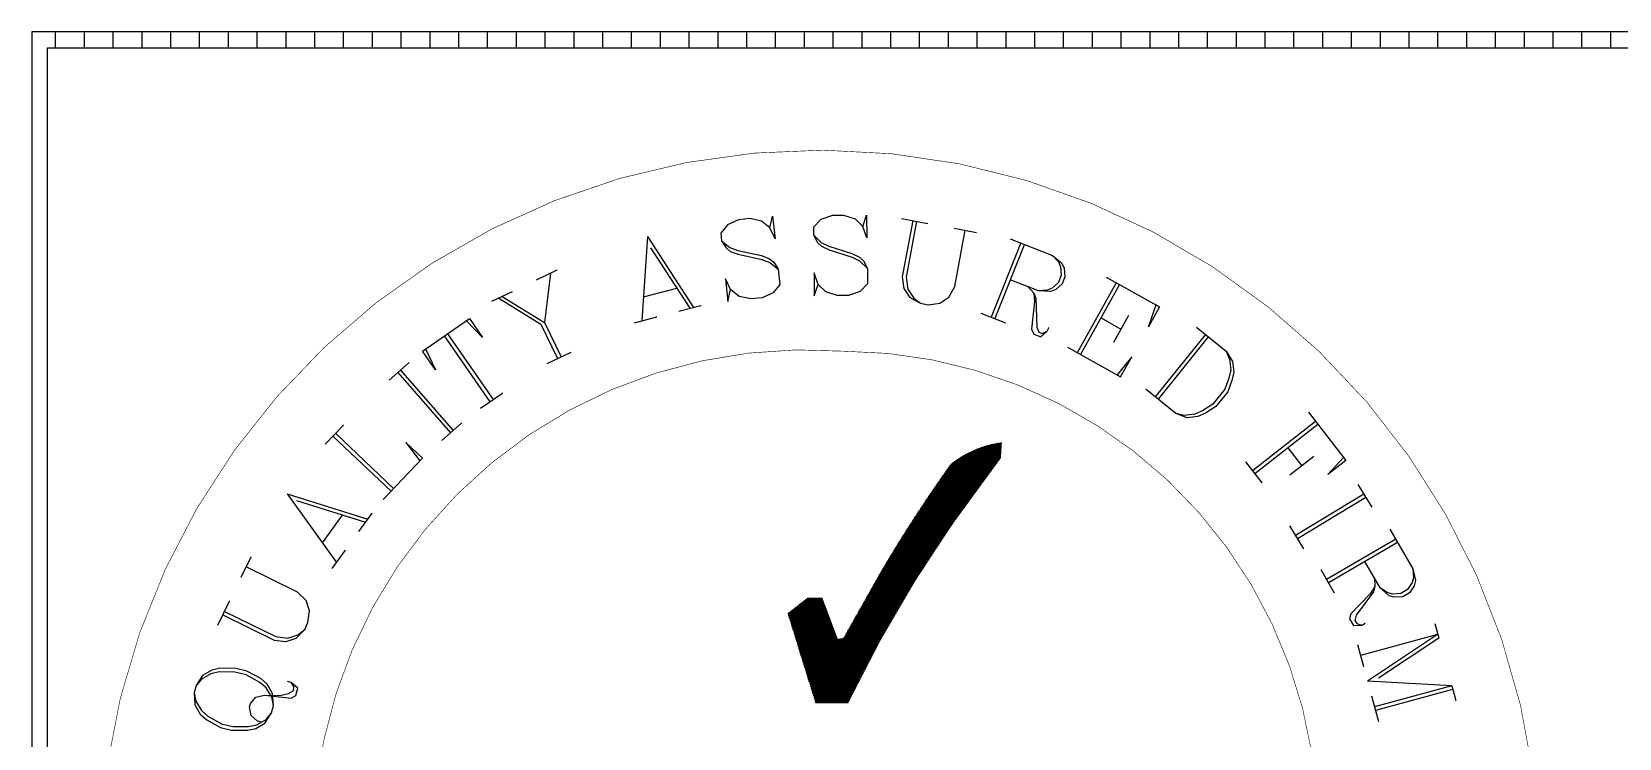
# Model space of a CAD drawing. Extents: x 271 to 16033, y -55852 to 2525.
# Drawn here: x 15930.407 to 15933.132, y -55790.469 to -55789.255 of the extents above; entities that cross this region are included whole.
import ezdxf

# ---------------------------------------------------------------- set-up
doc = ezdxf.new("R2010")
doc.units = 0
doc.header["$MEASUREMENT"] = 0
doc.layers.add('1501-KIR-BETON', color=30, linetype='Continuous')

msp = doc.modelspace()

# ---------------------------------------------------------------- hatches: boundary and pattern name
at = {"layer": '1501-KIR-BETON', "linetype": 'Continuous', "ltscale": 0.125}
h = msp.add_hatch(dxfattribs=at)
h.set_pattern_fill('ANSI31', color=250, scale=0.39543, angle=45, style=0, pattern_type=2)
h.set_pattern_definition([(90, (-439.163473, -591.78704), (-0.04942873692, 3e-18), [])])
h.paths.add_polyline_path([(15930.40698, -55789.25488), (15930.40698, -55792.31202), (15935.2559, -55792.31202), (15935.2559, -55789.25488)], flags=0)
h.paths.add_polyline_path([(15930.43414, -55789.28247), (15935.22791, -55789.28247), (15935.22791, -55792.284), (15930.43414, -55792.284)], flags=0)
h = msp.add_hatch(dxfattribs=at)
h.set_pattern_fill('ANSI31', color=250, scale=0.01, angle=45, style=0, pattern_type=2)
h.set_pattern_definition([(90, (-11.1059755, -14.9656626), (-0.00125, 8e-20), [])])
h.paths.add_polyline_path([(15931.98834, -55790.09877), (15932.06978, -55789.98733), (15932.07155, -55789.9608, 0.1366927), (15931.98479, -55789.99794, 0.0225153), (15931.8644, -55790.18367), (15931.80067, -55790.29688), (15931.79004, -55790.29865), (15931.76349, -55790.22789), (15931.7387, -55790.22789), (15931.70506, -55790.25442), (15931.75287, -55790.40831), (15931.80775, -55790.40831, -0.0394849)], flags=0)

# ---------------------------------------------------------------- linework, layer by layer
at = {"layer": '1501-KIR-BETON', "color": 250, "linetype": 'Continuous', "ltscale": 0.125}
for p, q in [((15931.67402, -55789.59192, 1172.19571), (15931.67845, -55789.57167, 1172.19571)), ((15931.67845, -55789.57167, 1172.19571), (15931.68267, -55789.61092, 1172.19571)), ((15931.78102, -55789.57063, 1172.19571), (15931.76145, -55789.57754, 1172.19571)), ((15931.80071, -55789.57045, 1172.19571), (15931.78102, -55789.57063, 1172.19571)), ((15931.82056, -55789.57675, 1172.19571), (15931.80071, -55789.57045, 1172.19571)), ((15931.83358, -55789.58966, 1172.19571), (15931.83987, -55789.57006, 1172.19571)), ((15931.83987, -55789.57006, 1172.19571), (15931.84049, -55789.60923, 1172.19571)), ((15931.60129, -55789.5867, 1172.19571), (15931.58946, -55789.60102, 1172.19571)), ((15931.62005, -55789.57804, 1172.19571), (15931.60129, -55789.5867, 1172.19571)), ((15931.63944, -55789.57591, 1172.19571), (15931.62005, -55789.57804, 1172.19571)), ((15931.65968, -55789.58033, 1172.19571), (15931.63944, -55789.57591, 1172.19571)), ((15931.67402, -55789.59192, 1172.19571), (15931.65968, -55789.58033, 1172.19571)), ((15931.68267, -55789.61092, 1172.19571), (15931.67402, -55789.59192, 1172.19571)), ((15931.76145, -55789.57754, 1172.19571), (15931.74876, -55789.59083, 1172.19571)), ((15931.74876, -55789.59083, 1172.19571), (15931.74879, -55789.60403, 1172.19571)), ((15931.83358, -55789.58966, 1172.19571), (15931.82056, -55789.57675, 1172.19571)), ((15931.84049, -55789.60923, 1172.19571), (15931.83358, -55789.58966, 1172.19571)), ((15931.89986, -55789.57559, 1172.19571), (15931.94494, -55789.58412, 1172.19571)), ((15931.91922, -55789.57921, 1172.19571), (15931.9011, -55789.67577, 1172.19571)), ((15931.9256, -55789.58026, 1172.19571), (15931.90749, -55789.67682, 1172.19571)), ((15931.94494, -55789.58412, 1172.19571), (15931.9447, -55789.5841, 1172.19571)), ((15931.99005, -55789.59242, 1172.19571), (15932.02853, -55789.59965, 1172.19571)), ((15931.99106, -55789.69258, 1172.19571), (15932.00917, -55789.59602, 1172.19571)), ((15932.00917, -55789.59602, 1172.19571), (15932.00893, -55789.596, 1172.19571)), ((15931.4639, -55789.60699, 1172.19571), (15931.45428, -55789.75158, 1172.19571)), ((15931.4639, -55789.60699, 1172.19571), (15931.54295, -55789.72844, 1172.19571)), ((15931.46871, -55789.6259, 1172.19571), (15931.53657, -55789.73004, 1172.19571)), ((15931.58946, -55789.60102, 1172.19571), (15931.59095, -55789.61411, 1172.19571)), ((15931.59095, -55789.61411, 1172.19571), (15931.60529, -55789.6257, 1172.19571)), ((15931.59095, -55789.61411, 1172.19571), (15931.59875, -55789.62632, 1172.19571)), ((15931.59875, -55789.62632, 1172.19571), (15931.60591, -55789.63223, 1172.19571)), ((15931.60529, -55789.6257, 1172.19571), (15931.619, -55789.63075, 1172.19571)), ((15931.74879, -55789.60403, 1172.19571), (15931.76205, -55789.61696, 1172.19571)), ((15931.74879, -55789.60403, 1172.19571), (15931.75558, -55789.61687, 1172.19571)), ((15931.75558, -55789.61687, 1172.19571), (15931.7622, -55789.62345, 1172.19571)), ((15931.76205, -55789.61696, 1172.19571), (15931.77519, -55789.62315, 1172.19571)), ((15931.7622, -55789.62345, 1172.19571), (15931.77533, -55789.62965, 1172.19571)), ((15931.77519, -55789.62315, 1172.19571), (15931.81463, -55789.63575, 1172.19571)), ((15932.02853, -55789.59965, 1172.19571), (15932.02829, -55789.59963, 1172.19571)), ((15932.10446, -55789.61762, 1172.19571), (15932.05384, -55789.74539, 1172.19571)), ((15932.11073, -55789.62009, 1172.19571), (15932.05987, -55789.74785, 1172.19571)), ((15932.08637, -55789.61051, 1172.19571), (15932.15917, -55789.63948, 1172.19571)), ((15931.60591, -55789.63223, 1172.19571), (15931.61963, -55789.63728, 1172.19571)), ((15931.619, -55789.63075, 1172.19571), (15931.6595, -55789.6396, 1172.19571)), ((15931.61963, -55789.63728, 1172.19571), (15931.66012, -55789.64613, 1172.19571)), ((15931.6595, -55789.6396, 1172.19571), (15931.67319, -55789.64488, 1172.19571)), ((15931.66012, -55789.64613, 1172.19571), (15931.67384, -55789.65118, 1172.19571)), ((15931.67319, -55789.64488, 1172.19571), (15931.68037, -55789.65055, 1172.19571)), ((15931.67384, -55789.65118, 1172.19571), (15931.68816, -55789.663, 1172.19571)), ((15931.68037, -55789.65055, 1172.19571), (15931.68816, -55789.663, 1172.19571)), ((15931.77533, -55789.62965, 1172.19571), (15931.81478, -55789.64224, 1172.19571)), ((15931.81463, -55789.63575, 1172.19571), (15931.82775, -55789.64219, 1172.19571)), ((15931.81478, -55789.64224, 1172.19571), (15931.82789, -55789.64868, 1172.19571)), ((15931.82775, -55789.64219, 1172.19571), (15931.83439, -55789.64853, 1172.19571)), ((15931.82789, -55789.64868, 1172.19571), (15931.84115, -55789.66161, 1172.19571)), ((15931.83439, -55789.64853, 1172.19571), (15931.84115, -55789.66161, 1172.19571)), ((15932.15917, -55789.63948, 1172.19571), (15932.16901, -55789.65043, 1172.19571)), ((15932.15917, -55789.63948, 1172.19571), (15932.17505, -55789.65264, 1172.19571)), ((15932.16901, -55789.65043, 1172.19571), (15932.17258, -55789.65891, 1172.19571)), ((15932.17505, -55789.65264, 1172.19571), (15932.17884, -55789.66138, 1172.19571)), ((15931.27353, -55789.68117, 1172.19571), (15931.30887, -55789.66412, 1172.19571)), ((15931.29709, -55789.66981, 1172.19571), (15931.28697, -55789.75459, 1172.19571)), ((15931.30887, -55789.66412, 1172.19571), (15931.30863, -55789.6641, 1172.19571)), ((15931.59792, -55789.67929, 1172.19571), (15931.60193, -55789.71828, 1172.19571)), ((15931.60635, -55789.69803, 1172.19571), (15931.59792, -55789.67929, 1172.19571)), ((15931.68816, -55789.663, 1172.19571), (15931.68792, -55789.66298, 1172.19571)), ((15931.68816, -55789.663, 1172.19571), (15931.69091, -55789.68892, 1172.19571)), ((15931.74975, -55789.66939, 1172.19571), (15931.75012, -55789.70878, 1172.19571)), ((15931.75643, -55789.68894, 1172.19571), (15931.74975, -55789.66939, 1172.19571)), ((15931.84115, -55789.66161, 1172.19571), (15931.84092, -55789.66159, 1172.19571)), ((15931.84115, -55789.66161, 1172.19571), (15931.84149, -55789.6878, 1172.19571)), ((15931.9011, -55789.67577, 1172.19571), (15931.90387, -55789.69618, 1172.19571)), ((15931.90749, -55789.67682, 1172.19571), (15931.91047, -55789.69748, 1172.19571)), ((15932.08639, -55789.68107, 1172.19571), (15932.08615, -55789.68105, 1172.19571)), ((15932.1351, -55789.70024, 1172.19571), (15932.08639, -55789.68107, 1172.19571)), ((15932.17394, -55789.67342, 1172.19571), (15932.16904, -55789.68547, 1172.19571)), ((15932.17258, -55789.65891, 1172.19571), (15932.17394, -55789.67342, 1172.19571)), ((15932.17997, -55789.67588, 1172.19571), (15932.1753, -55789.68794, 1172.19571)), ((15932.17884, -55789.66138, 1172.19571), (15932.17997, -55789.67588, 1172.19571)), ((15932.25118, -55789.67663, 1172.19571), (15932.34246, -55789.7274, 1172.19571)), ((15931.19684, -55789.71809, 1172.19571), (15931.23218, -55789.70104, 1172.19571)), ((15931.23218, -55789.70104, 1172.19571), (15931.23194, -55789.70102, 1172.19571)), ((15931.45695, -55789.7103, 1172.19571), (15931.51395, -55789.6954, 1172.19571)), ((15931.51395, -55789.6954, 1172.19571), (15931.51371, -55789.69538, 1172.19571)), ((15931.60193, -55789.71828, 1172.19571), (15931.60635, -55789.69803, 1172.19571)), ((15931.60635, -55789.69803, 1172.19571), (15931.60611, -55789.69801, 1172.19571)), ((15931.62093, -55789.70963, 1172.19571), (15931.60635, -55789.69803, 1172.19571)), ((15931.67933, -55789.70326, 1172.19571), (15931.66056, -55789.71193, 1172.19571)), ((15931.69091, -55789.68892, 1172.19571), (15931.67933, -55789.70326, 1172.19571)), ((15931.75012, -55789.70878, 1172.19571), (15931.75643, -55789.68894, 1172.19571)), ((15931.75643, -55789.68894, 1172.19571), (15931.75619, -55789.68892, 1172.19571)), ((15931.76969, -55789.70187, 1172.19571), (15931.75643, -55789.68894, 1172.19571)), ((15931.78953, -55789.70818, 1172.19571), (15931.76969, -55789.70187, 1172.19571)), ((15931.80899, -55789.70797, 1172.19571), (15931.78953, -55789.70818, 1172.19571)), ((15931.82856, -55789.70106, 1172.19571), (15931.80899, -55789.70797, 1172.19571)), ((15931.84149, -55789.6878, 1172.19571), (15931.82856, -55789.70106, 1172.19571)), ((15931.90387, -55789.69618, 1172.19571), (15931.91427, -55789.71149, 1172.19571)), ((15931.91047, -55789.69748, 1172.19571), (15931.92088, -55789.71279, 1172.19571)), ((15931.98107, -55789.71066, 1172.19571), (15931.99106, -55789.69258, 1172.19571)), ((15932.11701, -55789.69312, 1172.19571), (15932.1266, -55789.70405, 1172.19571)), ((15932.1266, -55789.70405, 1172.19571), (15932.12796, -55789.71857, 1172.19571)), ((15932.1266, -55789.70405, 1172.19571), (15932.13041, -55789.71255, 1172.19571)), ((15932.1351, -55789.70024, 1172.19571), (15932.13486, -55789.70022, 1172.19571)), ((15932.1496, -55789.69912, 1172.19571), (15932.1351, -55789.70024, 1172.19571)), ((15932.15588, -55789.70135, 1172.19571), (15932.1351, -55789.70024, 1172.19571)), ((15932.15833, -55789.69533, 1172.19571), (15932.1496, -55789.69912, 1172.19571)), ((15932.16436, -55789.69778, 1172.19571), (15932.15588, -55789.70135, 1172.19571)), ((15932.16904, -55789.68547, 1172.19571), (15932.15833, -55789.69533, 1172.19571)), ((15932.1753, -55789.68794, 1172.19571), (15932.16436, -55789.69778, 1172.19571)), ((15932.26834, -55789.68607, 1172.19571), (15932.20134, -55789.8064, 1172.19571)), ((15932.27407, -55789.68921, 1172.19571), (15932.20706, -55789.80954, 1172.19571)), ((15931.20862, -55789.7124, 1172.19571), (15931.28097, -55789.75742, 1172.19571)), ((15931.21439, -55789.70955, 1172.19571), (15931.28697, -55789.75459, 1172.19571)), ((15931.51765, -55789.73509, 1172.19571), (15931.5555, -55789.72498, 1172.19571)), ((15931.53657, -55789.73004, 1172.19571), (15931.53633, -55789.73001, 1172.19571)), ((15931.54295, -55789.72844, 1172.19571), (15931.54271, -55789.72842, 1172.19571)), ((15931.5555, -55789.72498, 1172.19571), (15931.55526, -55789.72496, 1172.19571)), ((15931.64118, -55789.71406, 1172.19571), (15931.62093, -55789.70963, 1172.19571)), ((15931.66056, -55789.71193, 1172.19571), (15931.64118, -55789.71406, 1172.19571)), ((15931.91427, -55789.71149, 1172.19571), (15931.93259, -55789.72151, 1172.19571)), ((15931.92088, -55789.71279, 1172.19571), (15931.93259, -55789.72151, 1172.19571)), ((15931.93259, -55789.72151, 1172.19571), (15931.93235, -55789.72149, 1172.19571)), ((15931.93259, -55789.72151, 1172.19571), (15931.94532, -55789.72407, 1172.19571)), ((15931.94532, -55789.72407, 1172.19571), (15931.96575, -55789.72107, 1172.19571)), ((15931.96575, -55789.72107, 1172.19571), (15931.98107, -55789.71066, 1172.19571)), ((15932.12796, -55789.71857, 1172.19571), (15932.12307, -55789.7659, 1172.19571)), ((15932.13041, -55789.71255, 1172.19571), (15932.13178, -55789.76235, 1172.19571)), ((15932.32359, -55789.76173, 1172.19571), (15932.33674, -55789.72425, 1172.19571)), ((15932.34246, -55789.7274, 1172.19571), (15932.32359, -55789.76173, 1172.19571)), ((15932.33674, -55789.72425, 1172.19571), (15932.3365, -55789.72423, 1172.19571)), ((15931.07746, -55789.80356, 1172.19571), (15931.15822, -55789.7478, 1172.19571)), ((15931.15286, -55789.75141, 1172.19571), (15931.15262, -55789.75139, 1172.19571)), ((15931.18058, -55789.78001, 1172.19571), (15931.15286, -55789.75141, 1172.19571)), ((15931.15822, -55789.7478, 1172.19571), (15931.18058, -55789.78001, 1172.19571)), ((15931.28097, -55789.75742, 1172.19571), (15931.30935, -55789.81656, 1172.19571)), ((15931.28697, -55789.75459, 1172.19571), (15931.28674, -55789.75457, 1172.19571)), ((15931.28697, -55789.75459, 1172.19571), (15931.31536, -55789.81373, 1172.19571)), ((15931.44151, -55789.75477, 1172.19571), (15931.47958, -55789.74493, 1172.19571)), ((15931.45428, -55789.75158, 1172.19571), (15931.45404, -55789.75156, 1172.19571)), ((15931.47958, -55789.74493, 1172.19571), (15931.47934, -55789.74491, 1172.19571)), ((15932.03575, -55789.73828, 1172.19571), (15932.07817, -55789.75522, 1172.19571)), ((15932.05384, -55789.74539, 1172.19571), (15932.0536, -55789.74537, 1172.19571)), ((15932.05987, -55789.74785, 1172.19571), (15932.05963, -55789.74782, 1172.19571)), ((15932.07817, -55789.75522, 1172.19571), (15932.07794, -55789.7552, 1172.19571)), ((15932.13178, -55789.76235, 1172.19571), (15932.13536, -55789.77082, 1172.19571)), ((15932.24213, -55789.74663, 1172.19571), (15932.27644, -55789.76574, 1172.19571)), ((15932.28928, -55789.74263, 1172.19571), (15932.26363, -55789.78861, 1172.19571)), ((15932.40606, -55789.76276, 1172.19571), (15932.45693, -55789.80373, 1172.19571)), ((15931.11503, -55789.77759, 1172.19571), (15931.19339, -55789.89058, 1172.19571)), ((15931.12041, -55789.77375, 1172.19571), (15931.19877, -55789.88673, 1172.19571)), ((15932.12307, -55789.7659, 1172.19571), (15932.12688, -55789.77439, 1172.19571)), ((15932.12688, -55789.77439, 1172.19571), (15932.13893, -55789.77929, 1172.19571)), ((15932.13536, -55789.77082, 1172.19571), (15932.14138, -55789.77327, 1172.19571)), ((15932.13893, -55789.77929, 1172.19571), (15932.14988, -55789.76946, 1172.19571)), ((15932.14138, -55789.77327, 1172.19571), (15932.14988, -55789.76946, 1172.19571)), ((15932.14988, -55789.76946, 1172.19571), (15932.14964, -55789.76944, 1172.19571)), ((15932.14988, -55789.76946, 1172.19571), (15932.15233, -55789.76344, 1172.19571)), ((15932.15233, -55789.76344, 1172.19571), (15932.15209, -55789.76342, 1172.19571)), ((15932.26363, -55789.78861, 1172.19571), (15932.26339, -55789.78859, 1172.19571)), ((15932.27644, -55789.76574, 1172.19571), (15932.2762, -55789.76572, 1172.19571)), ((15932.42129, -55789.77515, 1172.19571), (15932.33483, -55789.882, 1172.19571)), ((15932.42621, -55789.77918, 1172.19571), (15932.33999, -55789.88606, 1172.19571)), ((15931.0998, -55789.83601, 1172.19571), (15931.07746, -55789.80356, 1172.19571)), ((15931.08282, -55789.79995, 1172.19571), (15931.0998, -55789.83601, 1172.19571)), ((15931.29158, -55789.82484, 1172.19571), (15931.33291, -55789.8052, 1172.19571)), ((15931.30935, -55789.81656, 1172.19571), (15931.30911, -55789.81654, 1172.19571)), ((15931.31536, -55789.81373, 1172.19571), (15931.31512, -55789.81371, 1172.19571)), ((15931.33291, -55789.8052, 1172.19571), (15931.33267, -55789.80518, 1172.19571)), ((15932.18443, -55789.79675, 1172.19571), (15932.27569, -55789.84775, 1172.19571)), ((15932.20134, -55789.8064, 1172.19571), (15932.2011, -55789.80637, 1172.19571)), ((15932.20706, -55789.80954, 1172.19571), (15932.20682, -55789.80952, 1172.19571)), ((15932.2948, -55789.81343, 1172.19571), (15932.26999, -55789.84437, 1172.19571)), ((15932.27569, -55789.84775, 1172.19571), (15932.2948, -55789.81343, 1172.19571)), ((15932.45693, -55789.80373, 1172.19571), (15932.46294, -55789.81722, 1172.19571)), ((15932.45693, -55789.80373, 1172.19571), (15932.4681, -55789.82127, 1172.19571)), ((15932.46294, -55789.81722, 1172.19571), (15932.46491, -55789.83563, 1172.19571)), ((15931.0205, -55789.8535, 1172.19571), (15931.05486, -55789.82317, 1172.19571)), ((15931.0351, -55789.84038, 1172.19571), (15931.12555, -55789.94412, 1172.19571)), ((15931.04002, -55789.83626, 1172.19571), (15931.1305, -55789.93975, 1172.19571)), ((15931.05486, -55789.82317, 1172.19571), (15931.05462, -55789.82315, 1172.19571)), ((15932.26999, -55789.84437, 1172.19571), (15932.26975, -55789.84435, 1172.19571)), ((15932.46491, -55789.83563, 1172.19571), (15932.46173, -55789.84999, 1172.19571)), ((15932.46984, -55789.83966, 1172.19571), (15932.46689, -55789.85404, 1172.19571)), ((15932.4681, -55789.82127, 1172.19571), (15932.46984, -55789.83966, 1172.19571)), ((15932.3196, -55789.86962, 1172.19571), (15932.31936, -55789.8696, 1172.19571)), ((15932.37045, -55789.91082, 1172.19571), (15932.3196, -55789.86962, 1172.19571)), ((15932.45451, -55789.86927, 1172.19571), (15932.43402, -55789.89482, 1172.19571)), ((15932.46173, -55789.84999, 1172.19571), (15932.45451, -55789.86927, 1172.19571)), ((15932.46689, -55789.85404, 1172.19571), (15932.45967, -55789.87333, 1172.19571)), ((15931.1773, -55789.90164, 1172.19571), (15931.21486, -55789.87567, 1172.19571)), ((15931.19339, -55789.89058, 1172.19571), (15931.19315, -55789.89056, 1172.19571)), ((15931.19877, -55789.88673, 1172.19571), (15931.19853, -55789.88671, 1172.19571)), ((15931.21486, -55789.87567, 1172.19571), (15931.21463, -55789.87565, 1172.19571)), ((15932.33483, -55789.882, 1172.19571), (15932.33459, -55789.88198, 1172.19571)), ((15932.33999, -55789.88606, 1172.19571), (15932.33975, -55789.88604, 1172.19571)), ((15932.43402, -55789.89482, 1172.19571), (15932.41647, -55789.906, 1172.19571)), ((15932.43894, -55789.89886, 1172.19571), (15932.42163, -55789.91005, 1172.19571)), ((15932.45967, -55789.87333, 1172.19571), (15932.43894, -55789.89886, 1172.19571)), ((15932.37045, -55789.91082, 1172.19571), (15932.37021, -55789.9108, 1172.19571)), ((15932.38481, -55789.91401, 1172.19571), (15932.37045, -55789.91082, 1172.19571)), ((15932.38997, -55789.91806, 1172.19571), (15932.37045, -55789.91082, 1172.19571)), ((15932.40322, -55789.91203, 1172.19571), (15932.38481, -55789.91401, 1172.19571)), ((15932.40838, -55789.91608, 1172.19571), (15932.38997, -55789.91806, 1172.19571)), ((15932.41647, -55789.906, 1172.19571), (15932.40322, -55789.91203, 1172.19571)), ((15932.42163, -55789.91005, 1172.19571), (15932.40838, -55789.91608, 1172.19571)), ((15932.61021, -55789.92428, 1172.19571), (15932.50194, -55790.00905, 1172.19571)), ((15932.59814, -55789.90881, 1172.19571), (15932.66262, -55789.99129, 1172.19571)), ((15930.91046, -55789.96379, 1172.19571), (15930.94219, -55789.93059, 1172.19571)), ((15930.92395, -55789.94962, 1172.19571), (15931.0236, -55790.04432, 1172.19571)), ((15930.92846, -55789.94474, 1172.19571), (15931.02809, -55790.03968, 1172.19571)), ((15930.94219, -55789.93059, 1172.19571), (15930.94195, -55789.93057, 1172.19571)), ((15931.11074, -55789.95697, 1172.19571), (15931.14531, -55789.9269, 1172.19571)), ((15931.12555, -55789.94412, 1172.19571), (15931.12531, -55789.94409, 1172.19571)), ((15931.1305, -55789.93975, 1172.19571), (15931.13026, -55789.93973, 1172.19571)), ((15931.14531, -55789.9269, 1172.19571), (15931.14507, -55789.92688, 1172.19571)), ((15932.61432, -55789.92944, 1172.19571), (15932.50605, -55790.01421, 1172.19571)), ((15931.04924, -55789.96043, 1172.19571), (15931.07307, -55789.99229, 1172.19571)), ((15931.07758, -55789.9874, 1172.19571), (15931.04924, -55789.96043, 1172.19571)), ((15932.56277, -55789.96977, 1172.19571), (15932.58692, -55790.0007, 1172.19571)), ((15931.01009, -55790.05873, 1172.19571), (15931.07758, -55789.9874, 1172.19571)), ((15931.07307, -55789.99229, 1172.19571), (15931.07283, -55789.99227, 1172.19571)), ((15932.48987, -55789.99359, 1172.19571), (15932.51813, -55790.02968, 1172.19571)), ((15932.60754, -55789.98452, 1172.19571), (15932.56629, -55790.01688, 1172.19571)), ((15932.58692, -55790.0007, 1172.19571), (15932.58668, -55790.00068, 1172.19571)), ((15932.6317, -55790.01545, 1172.19571), (15932.65852, -55789.98613, 1172.19571)), ((15932.66262, -55789.99129, 1172.19571), (15932.6317, -55790.01545, 1172.19571)), ((15932.65852, -55789.98613, 1172.19571), (15932.65828, -55789.98611, 1172.19571)), ((15932.50194, -55790.00905, 1172.19571), (15932.50171, -55790.00903, 1172.19571)), ((15932.50605, -55790.01421, 1172.19571), (15932.50581, -55790.01419, 1172.19571)), ((15932.51813, -55790.02968, 1172.19571), (15932.51789, -55790.02965, 1172.19571)), ((15932.56629, -55790.01688, 1172.19571), (15932.56605, -55790.01686, 1172.19571)), ((15932.68321, -55790.03271, 1172.19571), (15932.70687, -55790.07199, 1172.19571)), ((15930.84559, -55790.04903, 1172.19571), (15930.98384, -55790.09242, 1172.19571)), ((15930.84559, -55790.04903, 1172.19571), (15930.93002, -55790.16663, 1172.19571)), ((15930.86162, -55790.06052, 1172.19571), (15930.98003, -55790.0976, 1172.19571)), ((15931.0236, -55790.04432, 1172.19571), (15931.02336, -55790.0443, 1172.19571)), ((15931.02809, -55790.03968, 1172.19571), (15931.02785, -55790.03966, 1172.19571)), ((15932.6935, -55790.04945, 1172.19571), (15932.57586, -55790.12068, 1172.19571)), ((15932.69682, -55790.05527, 1172.19571), (15932.57921, -55790.12626, 1172.19571)), ((15930.90586, -55790.13306, 1172.19571), (15930.94056, -55790.08524, 1172.19571)), ((15930.94056, -55790.08524, 1172.19571), (15930.94032, -55790.08522, 1172.19571)), ((15930.96853, -55790.11363, 1172.19571), (15930.9915, -55790.08181, 1172.19571)), ((15930.9915, -55790.08181, 1172.19571), (15930.99126, -55790.08179, 1172.19571)), ((15932.70687, -55790.07199, 1172.19571), (15932.70663, -55790.07197, 1172.19571)), ((15930.98003, -55790.0976, 1172.19571), (15930.97979, -55790.09758, 1172.19571)), ((15930.98384, -55790.09242, 1172.19571), (15930.9836, -55790.0924, 1172.19571)), ((15932.56558, -55790.10394, 1172.19571), (15932.58947, -55790.14324, 1172.19571)), ((15932.7381, -55790.10978, 1172.19571), (15932.77748, -55790.17757, 1172.19571)), ((15932.57586, -55790.12068, 1172.19571), (15932.57562, -55790.12066, 1172.19571)), ((15932.57921, -55790.12626, 1172.19571), (15932.57897, -55790.12624, 1172.19571)), ((15932.58947, -55790.14324, 1172.19571), (15932.58923, -55790.14322, 1172.19571)), ((15932.74788, -55790.12673, 1172.19571), (15932.62923, -55790.19594, 1172.19571)), ((15932.75123, -55790.1323, 1172.19571), (15932.63255, -55790.20176, 1172.19571)), ((15930.76651, -55790.19206, 1172.19571), (15930.78377, -55790.15686, 1172.19571)), ((15930.78377, -55790.15686, 1172.19571), (15930.78353, -55790.15684, 1172.19571)), ((15930.92237, -55790.17724, 1172.19571), (15930.94557, -55790.14544, 1172.19571)), ((15930.93002, -55790.16663, 1172.19571), (15930.92978, -55790.16661, 1172.19571)), ((15930.94557, -55790.14544, 1172.19571), (15930.94533, -55790.14542, 1172.19571)), ((15932.69481, -55790.16525, 1172.19571), (15932.69457, -55790.16523, 1172.19571)), ((15932.72106, -55790.21052, 1172.19571), (15932.69481, -55790.16525, 1172.19571)), ((15930.77503, -55790.17433, 1172.19571), (15930.77479, -55790.17431, 1172.19571)), ((15930.86313, -55790.21761, 1172.19571), (15930.77503, -55790.17433, 1172.19571)), ((15932.61944, -55790.179, 1172.19571), (15932.64234, -55790.2187, 1172.19571)), ((15932.62923, -55790.19594, 1172.19571), (15932.62899, -55790.19592, 1172.19571)), ((15932.71127, -55790.19358, 1172.19571), (15932.71213, -55790.20829, 1172.19571)), ((15932.77858, -55790.19231, 1172.19571), (15932.77612, -55790.20121, 1172.19571)), ((15932.77748, -55790.17757, 1172.19571), (15932.77858, -55790.19231, 1172.19571)), ((15932.77748, -55790.17757, 1172.19571), (15932.78169, -55790.19786, 1172.19571)), ((15932.78169, -55790.19786, 1172.19571), (15932.77946, -55790.20679, 1172.19571)), ((15930.87793, -55790.23212, 1172.19571), (15930.86313, -55790.21761, 1172.19571)), ((15932.63255, -55790.20176, 1172.19571), (15932.63231, -55790.20174, 1172.19571)), ((15932.64234, -55790.2187, 1172.19571), (15932.6421, -55790.21868, 1172.19571)), ((15932.70409, -55790.22054, 1172.19571), (15932.67107, -55790.25483, 1172.19571)), ((15932.70967, -55790.21719, 1172.19571), (15932.68021, -55790.25732, 1172.19571)), ((15932.71213, -55790.20829, 1172.19571), (15932.70409, -55790.22054, 1172.19571)), ((15932.71213, -55790.20829, 1172.19571), (15932.70967, -55790.21719, 1172.19571)), ((15932.72106, -55790.21052, 1172.19571), (15932.72082, -55790.2105, 1172.19571)), ((15932.73331, -55790.21856, 1172.19571), (15932.72106, -55790.21052, 1172.19571)), ((15932.73666, -55790.22413, 1172.19571), (15932.72106, -55790.21052, 1172.19571)), ((15932.74221, -55790.22102, 1172.19571), (15932.73331, -55790.21856, 1172.19571)), ((15932.74556, -55790.2266, 1172.19571), (15932.73666, -55790.22413, 1172.19571)), ((15932.75695, -55790.21992, 1172.19571), (15932.74221, -55790.22102, 1172.19571)), ((15932.76004, -55790.22571, 1172.19571), (15932.74556, -55790.2266, 1172.19571)), ((15932.76808, -55790.21346, 1172.19571), (15932.75695, -55790.21992, 1172.19571)), ((15932.77142, -55790.21904, 1172.19571), (15932.76004, -55790.22571, 1172.19571)), ((15932.77612, -55790.20121, 1172.19571), (15932.76808, -55790.21346, 1172.19571)), ((15932.77946, -55790.20679, 1172.19571), (15932.77142, -55790.21904, 1172.19571)), ((15930.72613, -55790.27441, 1172.19571), (15930.74632, -55790.23323, 1172.19571)), ((15930.73756, -55790.25094, 1172.19571), (15930.82568, -55790.29399, 1172.19571)), ((15930.74632, -55790.23323, 1172.19571), (15930.74608, -55790.23321, 1172.19571)), ((15930.88382, -55790.24968, 1172.19571), (15930.87793, -55790.23212, 1172.19571)), ((15930.88107, -55790.27007, 1172.19571), (15930.88382, -55790.24968, 1172.19571)), ((15930.73489, -55790.25671, 1172.19571), (15930.82299, -55790.29999, 1172.19571)), ((15930.87545, -55790.28206, 1172.19571), (15930.88107, -55790.27007, 1172.19571)), ((15932.67107, -55790.25483, 1172.19571), (15932.66885, -55790.26375, 1172.19571)), ((15932.66885, -55790.26375, 1172.19571), (15932.67528, -55790.27512, 1172.19571)), ((15932.67528, -55790.27512, 1172.19571), (15932.69, -55790.27426, 1172.19571)), ((15932.68021, -55790.25732, 1172.19571), (15932.67775, -55790.26622, 1172.19571)), ((15932.67775, -55790.26622, 1172.19571), (15932.6811, -55790.27179, 1172.19571)), ((15932.6811, -55790.27179, 1172.19571), (15932.69, -55790.27426, 1172.19571)), ((15932.69, -55790.27426, 1172.19571), (15932.68976, -55790.27424, 1172.19571)), ((15932.69, -55790.27426, 1172.19571), (15932.69557, -55790.27091, 1172.19571)), ((15932.69557, -55790.27091, 1172.19571), (15932.69534, -55790.27089, 1172.19571)), ((15932.81481, -55790.27134, 1172.19571), (15932.8217, -55790.29667, 1172.19571)), ((15930.82299, -55790.29999, 1172.19571), (15930.84339, -55790.30275, 1172.19571)), ((15930.82568, -55790.29399, 1172.19571), (15930.84631, -55790.29677, 1172.19571)), ((15930.84339, -55790.30275, 1172.19571), (15930.86097, -55790.29662, 1172.19571)), ((15930.84631, -55790.29677, 1172.19571), (15930.86387, -55790.29088, 1172.19571)), ((15930.86097, -55790.29662, 1172.19571), (15930.87545, -55790.28206, 1172.19571)), ((15930.86387, -55790.29088, 1172.19571), (15930.87545, -55790.28206, 1172.19571)), ((15930.87545, -55790.28206, 1172.19571), (15930.87521, -55790.28204, 1172.19571)), ((15932.68226, -55790.30766, 1172.19571), (15932.6926, -55790.34553, 1172.19571)), ((15932.81986, -55790.29027, 1172.19571), (15932.68731, -55790.32658, 1172.19571)), ((15932.81986, -55790.29027, 1172.19571), (15932.69948, -55790.37085, 1172.19571)), ((15932.8217, -55790.29667, 1172.19571), (15932.71843, -55790.36556, 1172.19571)), ((15932.8217, -55790.29667, 1172.19571), (15932.82146, -55790.29665, 1172.19571)), ((15932.68731, -55790.32658, 1172.19571), (15932.68707, -55790.32656, 1172.19571)), ((15930.70002, -55790.36091, 1172.19571), (15930.6889, -55790.37817, 1172.19571)), ((15930.71445, -55790.35786, 1172.19571), (15930.6985, -55790.36726, 1172.19571)), ((15930.71597, -55790.35152, 1172.19571), (15930.70002, -55790.36091, 1172.19571)), ((15930.72864, -55790.35479, 1172.19571), (15930.71445, -55790.35786, 1172.19571)), ((15930.7304, -55790.34847, 1172.19571), (15930.71597, -55790.35152, 1172.19571)), ((15930.75574, -55790.35502, 1172.19571), (15930.72864, -55790.35479, 1172.19571)), ((15930.75726, -55790.34868, 1172.19571), (15930.7304, -55790.34847, 1172.19571)), ((15930.77476, -55790.35982, 1172.19571), (15930.75574, -55790.35502, 1172.19571)), ((15930.77628, -55790.35347, 1172.19571), (15930.75726, -55790.34868, 1172.19571)), ((15930.79834, -55790.3727, 1172.19571), (15930.77476, -55790.35982, 1172.19571)), ((15930.8001, -55790.36637, 1172.19571), (15930.77628, -55790.35347, 1172.19571)), ((15932.6926, -55790.34553, 1172.19571), (15932.69236, -55790.3455, 1172.19571)), ((15930.6889, -55790.37817, 1172.19571), (15930.68563, -55790.39084, 1172.19571)), ((15930.6889, -55790.37817, 1172.19571), (15930.68866, -55790.37815, 1172.19571)), ((15930.6985, -55790.36726, 1172.19571), (15930.6889, -55790.37817, 1172.19571)), ((15930.80949, -55790.38232, 1172.19571), (15930.79834, -55790.3727, 1172.19571)), ((15930.81101, -55790.37597, 1172.19571), (15930.8001, -55790.36637, 1172.19571)), ((15930.81889, -55790.39827, 1172.19571), (15930.80949, -55790.38232, 1172.19571)), ((15930.82041, -55790.39192, 1172.19571), (15930.81101, -55790.37597, 1172.19571)), ((15930.84598, -55790.37138, 1172.19571), (15930.84574, -55790.37135, 1172.19571)), ((15930.8523, -55790.37313, 1172.19571), (15930.84598, -55790.37138, 1172.19571)), ((15930.8475, -55790.39215, 1172.19571), (15930.85537, -55790.38732, 1172.19571)), ((15930.8523, -55790.37313, 1172.19571), (15930.85206, -55790.37311, 1172.19571)), ((15930.85713, -55790.381, 1172.19571), (15930.8523, -55790.37313, 1172.19571)), ((15930.86345, -55790.38276, 1172.19571), (15930.8523, -55790.37313, 1172.19571)), ((15930.85537, -55790.38732, 1172.19571), (15930.85713, -55790.381, 1172.19571)), ((15930.86018, -55790.39543, 1172.19571), (15930.86345, -55790.38276, 1172.19571)), ((15932.69948, -55790.37085, 1172.19571), (15932.69925, -55790.37083, 1172.19571)), ((15932.69948, -55790.37085, 1172.19571), (15932.69925, -55790.37083, 1172.19571)), ((15932.84398, -55790.37879, 1172.19571), (15932.69948, -55790.37085, 1172.19571)), ((15932.84398, -55790.37879, 1172.19571), (15932.71144, -55790.41486, 1172.19571)), ((15932.84558, -55790.38517, 1172.19571), (15932.71304, -55790.42125, 1172.19571)), ((15932.71843, -55790.36556, 1172.19571), (15932.71819, -55790.36554, 1172.19571)), ((15932.84398, -55790.37879, 1172.19571), (15932.85087, -55790.40412, 1172.19571)), ((15930.68563, -55790.39084, 1172.19571), (15930.68867, -55790.40527, 1172.19571)), ((15930.68563, -55790.39084, 1172.19571), (15930.68692, -55790.41159, 1172.19571)), ((15930.68692, -55790.41159, 1172.19571), (15930.69631, -55790.42754, 1172.19571)), ((15930.68867, -55790.40527, 1172.19571), (15930.69807, -55790.42122, 1172.19571)), ((15930.78065, -55790.41553, 1172.19571), (15930.78216, -55790.40919, 1172.19571)), ((15930.78371, -55790.42973, 1172.19571), (15930.78065, -55790.41553, 1172.19571)), ((15930.78216, -55790.40919, 1172.19571), (15930.79179, -55790.39804, 1172.19571)), ((15930.79179, -55790.39804, 1172.19571), (15930.80622, -55790.39499, 1172.19571)), ((15930.80622, -55790.39499, 1172.19571), (15930.83308, -55790.3952, 1172.19571)), ((15930.80622, -55790.39499, 1172.19571), (15930.85209, -55790.39999, 1172.19571)), ((15930.81866, -55790.42537, 1172.19571), (15930.82193, -55790.41269, 1172.19571)), ((15930.82193, -55790.41269, 1172.19571), (15930.81889, -55790.39827, 1172.19571)), ((15930.82193, -55790.41269, 1172.19571), (15930.82041, -55790.39192, 1172.19571)), ((15930.83308, -55790.3952, 1172.19571), (15930.8475, -55790.39215, 1172.19571)), ((15930.85209, -55790.39999, 1172.19571), (15930.86018, -55790.39543, 1172.19571)), ((15932.70639, -55790.39594, 1172.19571), (15932.71833, -55790.44019, 1172.19571)), ((15932.71144, -55790.41486, 1172.19571), (15932.71121, -55790.41484, 1172.19571)), ((15932.85087, -55790.40412, 1172.19571), (15932.85063, -55790.4041, 1172.19571)), ((15930.69631, -55790.42754, 1172.19571), (15930.70746, -55790.43716, 1172.19571)), ((15930.69807, -55790.42122, 1172.19571), (15930.70898, -55790.43082, 1172.19571)), ((15930.70746, -55790.43716, 1172.19571), (15930.73104, -55790.45004, 1172.19571)), ((15930.70898, -55790.43082, 1172.19571), (15930.7328, -55790.44372, 1172.19571)), ((15930.7328, -55790.44372, 1172.19571), (15930.75182, -55790.44851, 1172.19571)), ((15930.79463, -55790.43933, 1172.19571), (15930.78371, -55790.42973, 1172.19571)), ((15930.79135, -55790.452, 1172.19571), (15930.8073, -55790.4426, 1172.19571)), ((15930.79311, -55790.44567, 1172.19571), (15930.80906, -55790.43628, 1172.19571)), ((15930.80095, -55790.44108, 1172.19571), (15930.79463, -55790.43933, 1172.19571)), ((15930.8073, -55790.4426, 1172.19571), (15930.81866, -55790.42537, 1172.19571)), ((15930.80906, -55790.43628, 1172.19571), (15930.81866, -55790.42537, 1172.19571)), ((15930.81866, -55790.42537, 1172.19571), (15930.81842, -55790.42534, 1172.19571)), ((15932.71304, -55790.42125, 1172.19571), (15932.7128, -55790.42122, 1172.19571)), ((15932.71833, -55790.44019, 1172.19571), (15932.71809, -55790.44017, 1172.19571)), ((15930.73104, -55790.45004, 1172.19571), (15930.75006, -55790.45484, 1172.19571)), ((15930.75006, -55790.45484, 1172.19571), (15930.77716, -55790.45507, 1172.19571)), ((15930.75182, -55790.44851, 1172.19571), (15930.77868, -55790.44872, 1172.19571)), ((15930.77716, -55790.45507, 1172.19571), (15930.79135, -55790.452, 1172.19571)), ((15930.77868, -55790.44872, 1172.19571), (15930.79311, -55790.44567, 1172.19571))]:
    msp.add_line(p, q, dxfattribs=at)
at = {"layer": '1501-KIR-BETON', "color": 250, "linetype": 'Continuous', "ltscale": 0.125, "elevation": 1172.19571}
for points in [[(15930.40698, -55789.25488), (15930.40698, -55792.31202), (15935.2559, -55792.31202), (15935.2559, -55789.25488)], [(15930.43415, -55789.28247), (15935.22791, -55789.28247), (15935.22791, -55792.284), (15930.43415, -55792.284)]]:
    msp.add_lwpolyline(points, close=True, dxfattribs=at)
at = {"layer": '1501-KIR-BETON', "color": 250, "linetype": 'Continuous', "ltscale": 0.125, "const_width": 0.001, "elevation": 1172.19571}
for points in [[(15932.9937, -55790.64567, 0.9570203), (15930.52504, -55790.63358)], [(15932.61338, -55790.64567, 0.4222769), (15931.79948, -55789.80374, 0.4317698), (15930.89003, -55790.63358)], [(15931.70506, -55790.25442), (15931.7387, -55790.22789), (15931.76349, -55790.22789), (15931.79005, -55790.29865), (15931.80067, -55790.29688), (15931.8644, -55790.18367, -0.0225153), (15931.98479, -55789.99794, -0.1366927), (15932.07155, -55789.9608), (15932.06978, -55789.98733), (15931.98834, -55790.09877, 0.0394849), (15931.80775, -55790.40831), (15931.75287, -55790.40831)]]:
    msp.add_lwpolyline(points, format="xyb", dxfattribs=at)

doc.saveas('drawing.dxf')
